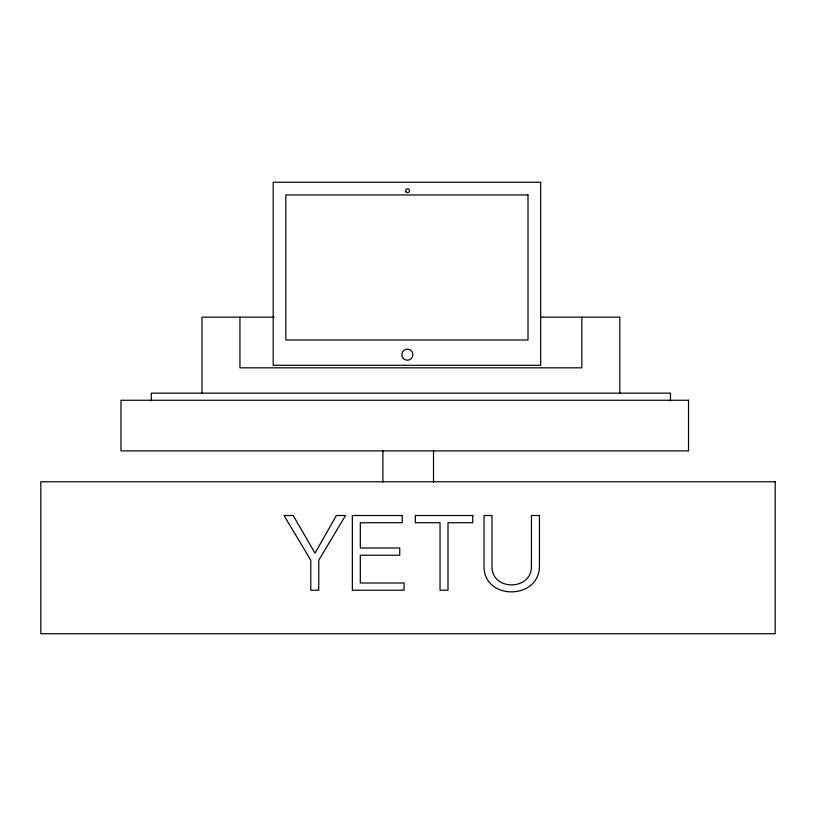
<?xml version="1.0" encoding="UTF-8"?>
<svg xmlns="http://www.w3.org/2000/svg" width="816" height="816" viewBox="0 0 816 816"><rect width="100%" height="100%" fill="white"/><g stroke="black" fill="none" stroke-linecap="round" stroke-linejoin="round"><path stroke-width="1.22" d="M274.268 317.169L201.96 317.169L201.96 393.139M540.824 317.169L619.813 317.169L619.813 393.139M670.456 400.738L670.456 393.139L151.317 393.139L151.317 400.738M581.828 317.169L581.828 367.822L239.945 367.822L239.945 317.169M433.52 450.463L433.52 482.113M382.898 450.463L382.898 482.113M531.43 566.018C531.981 591.09 491.028 591.345 491.987 565.814L491.987 515.508L484.031 515.508L484.031 565.284C482.756 600.882 540.049 600.474 539.447 565.498L539.447 515.508L531.43 515.508L531.43 566.018M336.376 515.508L315.017 553.207L293.189 515.508L284.009 515.508L310.794 560.225L310.794 590.223L318.76 590.223L318.76 560.225L345.545 515.508L336.376 515.508M540.682 182.274L273.187 182.274L273.187 365.303L540.682 365.303L540.682 182.274M528.013 194.942L285.845 194.942L285.845 339.976L528.013 339.976L528.013 194.942M688.51 400.258L120.972 400.258L120.972 450.901L688.51 450.901L688.51 400.258M775.2 481.777L40.8 481.777L40.8 633.726L775.2 633.726L775.2 481.777M402.237 515.508L352.349 515.508L352.349 590.223L404.083 590.223L404.083 583.001L360.315 583.001L360.315 555.217L399.758 555.217L399.758 547.985L360.315 547.985L360.315 522.73L402.237 522.73L402.237 515.508M472.739 515.508L415.313 515.508L415.313 522.73L440.048 522.73L440.048 590.223L448.004 590.223L448.004 522.73L472.739 522.73L472.739 515.508M403.441 358.612A5.549 5.549 0 0 0 412.723 356.123A5.549 5.549 0 0 0 405.929 349.33A5.549 5.549 0 0 0 403.441 358.612M406.225 192.117A1.918 1.918 0 0 0 409.438 191.25A1.918 1.918 0 0 0 407.082 188.904A1.918 1.918 0 0 0 406.225 192.117"/></g></svg>
